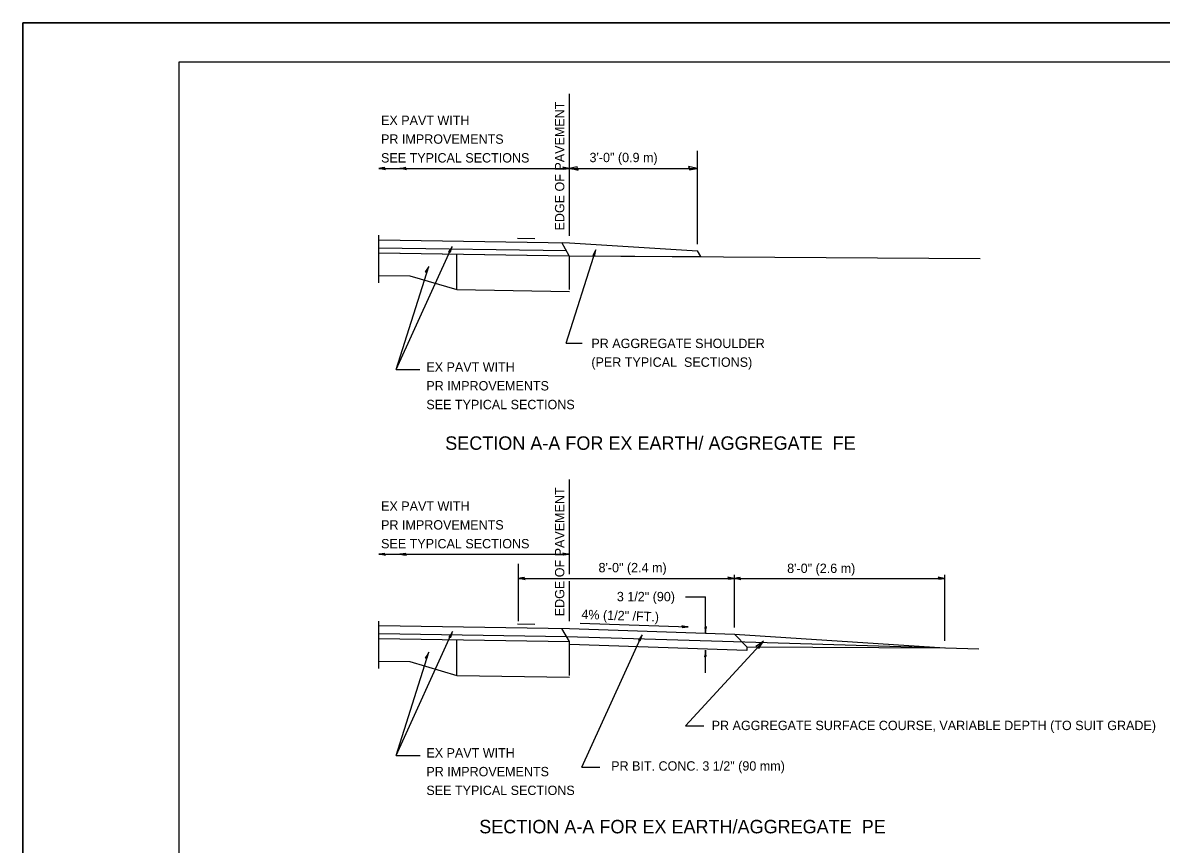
# Model space of a CAD drawing. Extents: x 70383 to 72423, y 70343 to 70783.
# Drawn here: x 70382.6 to 70674.1, y 70572.8 to 70783.1 of the extents above; entities that cross this region are included whole.
import ezdxf

# ---------------------------------------------------------------- set-up
doc = ezdxf.new("R2010")
doc.units = 0
for name, color, linetype in [('Design_EX_Roadway Dimensions', 7, 'Continuous'), ('Design_EX_Roadway Notes', 7, 'Continuous'), ('Level 48', 7, 'Continuous'), ('Sheets_50 Reference Boundary', 7, 'Continuous'), ('Sheets_General Details', 7, 'Continuous'), ('Sheets_Printer Plotting Border', 7, 'Continuous'), ('Topo_EOP', 7, 'Continuous'), ('Topo_Sidewalk', 7, 'Continuous')]:
    doc.layers.add(name, color=color, linetype=linetype)

msp = doc.modelspace()

# ---------------------------------------------------------------- linework, layer by layer
at = {"layer": 'Design_EX_Roadway Dimensions'}
for p, q in [((70522.59, 70728.54), (70522.59, 70764.94)), ((70555.4, 70726.42), (70555.4, 70750.34)), ((70473.81, 70745.85), (70522.59, 70745.85)), ((70522.59, 70745.85), (70555.4, 70745.85)), ((70522.59, 70641.95), (70522.59, 70666.18)), ((70473.82, 70647.08), (70522.6, 70647.08)), ((70509.58, 70629.93), (70509.58, 70644.64)), ((70509.58, 70640.89), (70564.84, 70640.89)), ((70564.84, 70628.29), (70564.84, 70641.79)), ((70564.84, 70640.89), (70618.71, 70640.89)), ((70618.71, 70624.87), (70618.71, 70641.79)), ((70522.6, 70629.93), (70522.6, 70640.21)), ((70552.35, 70636.18), (70557.46, 70636.18)), ((70557.46, 70626.85), (70557.46, 70636.18)), ((70525.39, 70629.4), (70553.03, 70628.45)), ((70557.46, 70616.7), (70557.46, 70622.47))]:
    msp.add_line(p, q, dxfattribs=at)
for points in [[(70475.34, 70745.83), (70475.29, 70746.06), (70474.64, 70745.96), (70473.81, 70745.85), (70474.7, 70745.73), (70475.48, 70745.59), (70475.34, 70745.83), (70475.27, 70745.98), (70474.37, 70745.85), (70475.36, 70745.68), (70475.21, 70745.87), (70474.8, 70745.84), (70475.2, 70745.78)], [(70480.74, 70745.8), (70480.68, 70746.03), (70480.04, 70745.93), (70479.21, 70745.82), (70480.09, 70745.7), (70480.87, 70745.57), (70480.74, 70745.8), (70480.67, 70745.95), (70479.77, 70745.82), (70480.75, 70745.65), (70480.61, 70745.85), (70480.19, 70745.82), (70480.59, 70745.76)], [(70521.06, 70745.87), (70521.11, 70745.64), (70521.75, 70745.74), (70522.59, 70745.85), (70521.7, 70745.97), (70520.92, 70746.11), (70521.06, 70745.87), (70521.12, 70745.72), (70522.03, 70745.85), (70521.04, 70746.02), (70521.18, 70745.83), (70521.6, 70745.86), (70521.2, 70745.92)], [(70475.35, 70647.06), (70475.3, 70647.29), (70474.65, 70647.19), (70473.82, 70647.08), (70474.71, 70646.96), (70475.49, 70646.82), (70475.35, 70647.06), (70475.29, 70647.21), (70474.38, 70647.08), (70475.37, 70646.91), (70475.22, 70647.1), (70474.81, 70647.08), (70475.21, 70647.01)], [(70480.75, 70647.04), (70480.7, 70647.26), (70480.05, 70647.17), (70479.22, 70647.06), (70480.11, 70646.93), (70480.88, 70646.8), (70480.75, 70647.04), (70480.68, 70647.19), (70479.78, 70647.06), (70480.76, 70646.88), (70480.62, 70647.08), (70480.2, 70647.05), (70480.6, 70646.99)], [(70521.07, 70647.1), (70521.12, 70646.88), (70521.76, 70646.97), (70522.6, 70647.08), (70521.71, 70647.2), (70520.93, 70647.34), (70521.07, 70647.1), (70521.14, 70646.95), (70522.04, 70647.08), (70521.05, 70647.26), (70521.2, 70647.06), (70521.61, 70647.09), (70521.21, 70647.15)], [(70511.11, 70640.86), (70511.06, 70641.09), (70510.41, 70640.99), (70509.58, 70640.89), (70510.47, 70640.76), (70511.25, 70640.63), (70511.11, 70640.86), (70511.04, 70641.01), (70510.14, 70640.88), (70511.13, 70640.71), (70510.98, 70640.9), (70510.57, 70640.88), (70510.97, 70640.82)], [(70563.31, 70640.91), (70563.36, 70640.68), (70564, 70640.78), (70564.84, 70640.89), (70563.95, 70641.01), (70563.17, 70641.15), (70563.31, 70640.91), (70563.37, 70640.76), (70564.28, 70640.89), (70563.29, 70641.07), (70563.44, 70640.87), (70563.85, 70640.9), (70563.45, 70640.96)], [(70566.37, 70640.87), (70566.31, 70641.1), (70565.67, 70641), (70564.84, 70640.89), (70565.73, 70640.77), (70566.5, 70640.63), (70566.37, 70640.87), (70566.3, 70641.02), (70565.4, 70640.89), (70566.38, 70640.72), (70566.24, 70640.91), (70565.82, 70640.88), (70566.22, 70640.82)], [(70617.18, 70640.91), (70617.23, 70640.68), (70617.88, 70640.78), (70618.71, 70640.89), (70617.82, 70641.01), (70617.04, 70641.15), (70617.18, 70640.91), (70617.24, 70640.76), (70618.15, 70640.89), (70617.16, 70641.07), (70617.31, 70640.87), (70617.72, 70640.9), (70617.32, 70640.96)], [(70551.51, 70628.52), (70551.55, 70628.29), (70552.2, 70628.37), (70553.03, 70628.45), (70552.15, 70628.6), (70551.38, 70628.76), (70551.51, 70628.52), (70551.57, 70628.37), (70552.47, 70628.47), (70551.49, 70628.67), (70551.63, 70628.47), (70552.05, 70628.49), (70551.65, 70628.56)], [(70557.48, 70628.38), (70557.25, 70628.32), (70557.35, 70627.68), (70557.46, 70626.85), (70557.58, 70627.73), (70557.72, 70628.51), (70557.48, 70628.38), (70557.33, 70628.31), (70557.46, 70627.4), (70557.63, 70628.39), (70557.44, 70628.24), (70557.46, 70627.83), (70557.52, 70628.23)], [(70557.44, 70620.94), (70557.66, 70620.99), (70557.57, 70621.64), (70557.46, 70622.47), (70557.34, 70621.58), (70557.2, 70620.81), (70557.44, 70620.94), (70557.59, 70621.01), (70557.46, 70621.91), (70557.28, 70620.93), (70557.48, 70621.07), (70557.45, 70621.49), (70557.39, 70621.09)]]:
    msp.add_lwpolyline(points, dxfattribs=at)
for points in [[(70524.87, 70745.37), (70524.68, 70745.81), (70524.61, 70746.23), (70523.73, 70746.05), (70522.59, 70745.85), (70523.8, 70745.63)], [(70553.11, 70746.33), (70553.3, 70745.89), (70553.37, 70745.47), (70554.26, 70745.65), (70555.4, 70745.85), (70554.18, 70746.07)]]:
    msp.add_lwpolyline(points, close=True, dxfattribs=at)
at = {"layer": 'Design_EX_Roadway Notes'}
for p, q in [((70478.23, 70694.32), (70492.62, 70725.88)), ((70521.77, 70701.12), (70529.36, 70725.03)), ((70478.23, 70694.32), (70486.62, 70720.73)), ((70521.77, 70701.12), (70525.84, 70701.12)), ((70478.23, 70694.32), (70484.35, 70694.32)), ((70478.25, 70595.55), (70492.7, 70627.26)), ((70525.78, 70592.55), (70541.23, 70626.45)), ((70552.35, 70603.15), (70572.28, 70624.77)), ((70478.25, 70595.55), (70486.63, 70621.96)), ((70552.35, 70603.15), (70557.06, 70603.15)), ((70478.25, 70595.55), (70484.36, 70595.55)), ((70525.78, 70592.55), (70530.38, 70592.55))]:
    msp.add_line(p, q, dxfattribs=at)
for points in [[(70491.96, 70724.49), (70492.19, 70724.45), (70492.37, 70725.07), (70492.62, 70725.88), (70492.14, 70725.12), (70491.69, 70724.47), (70491.96, 70724.49), (70492.13, 70724.49), (70492.39, 70725.37), (70491.82, 70724.54), (70492.06, 70724.59), (70492.21, 70724.98), (70491.99, 70724.64)], [(70528.88, 70723.58), (70529.11, 70723.56), (70529.21, 70724.21), (70529.36, 70725.03), (70528.98, 70724.22), (70528.61, 70723.52), (70528.88, 70723.58), (70529.04, 70723.6), (70529.19, 70724.5), (70528.73, 70723.61), (70528.96, 70723.69), (70529.06, 70724.1), (70528.88, 70723.73)], [(70485.96, 70719.34), (70486.19, 70719.29), (70486.37, 70719.93), (70486.62, 70720.73), (70486.14, 70719.97), (70485.69, 70719.32), (70485.96, 70719.34), (70486.13, 70719.34), (70486.38, 70720.22), (70485.82, 70719.39), (70486.05, 70719.45), (70486.2, 70719.83), (70485.98, 70719.49)], [(70492.04, 70625.87), (70492.27, 70625.83), (70492.45, 70626.46), (70492.7, 70627.26), (70492.22, 70626.5), (70491.77, 70625.85), (70492.04, 70625.87), (70492.21, 70625.87), (70492.47, 70626.75), (70491.9, 70625.92), (70492.14, 70625.98), (70492.29, 70626.36), (70492.07, 70626.03)], [(70540.58, 70625.07), (70540.8, 70625.02), (70540.98, 70625.65), (70541.23, 70626.45), (70540.75, 70625.7), (70540.3, 70625.04), (70540.58, 70625.07), (70540.74, 70625.07), (70541, 70625.94), (70540.43, 70625.12), (70540.67, 70625.17), (70540.82, 70625.56), (70540.6, 70625.22)], [(70485.97, 70620.58), (70486.2, 70620.53), (70486.38, 70621.16), (70486.63, 70621.96), (70486.15, 70621.2), (70485.7, 70620.55), (70485.97, 70620.58), (70486.14, 70620.58), (70486.39, 70621.45), (70485.83, 70620.62), (70486.07, 70620.68), (70486.21, 70621.07), (70485.99, 70620.73)]]:
    msp.add_lwpolyline(points, dxfattribs=at)
msp.add_lwpolyline([(70570.38, 70623.41), (70570.83, 70623.25), (70571.19, 70623.02), (70571.65, 70623.79), (70572.28, 70624.77), (70571.29, 70624.02)], close=True, dxfattribs=at)
at = {"layer": 'Level 48'}
msp.add_lwpolyline([(70382.65, 70783.12), (71062.65, 70783.12), (71062.65, 70343.12), (70382.65, 70343.12)], close=True, dxfattribs=at)
at = {"layer": 'Sheets_50 Reference Boundary'}
msp.add_lwpolyline([(70422.65, 70773.11), (71052.65, 70773.11), (71052.65, 70373.12), (70422.65, 70373.12)], close=True, dxfattribs=at)
at = {"layer": 'Sheets_General Details'}
for p, q in [((70382.65, 70783.12), (70382.65, 70343.12)), ((71062.65, 70783.12), (70382.65, 70783.12))]:
    msp.add_line(p, q, dxfattribs=at)
msp.add_lwpolyline([(70422.65, 70773.12), (71052.65, 70773.12), (71052.65, 70353.12), (70422.65, 70353.12)], close=True, dxfattribs=at)
at = {"layer": 'Sheets_Printer Plotting Border'}
msp.add_lwpolyline([(70382.65, 70343.12), (71062.65, 70343.12), (71062.65, 70783.12), (70382.65, 70783.12)], close=True, dxfattribs=at)
at = {"layer": 'Topo_EOP'}
for p, q in [((70473.81, 70716.53), (70473.81, 70728.72)), ((70473.81, 70727.57), (70522.6, 70726.81)), ((70473.81, 70725.53), (70521.83, 70724.78)), ((70509.29, 70727.98), (70513.76, 70727.91)), ((70522.57, 70723.49), (70520.64, 70726.84)), ((70522.6, 70726.81), (70555.4, 70724.7)), ((70473.79, 70724.26), (70522.57, 70723.49)), ((70522.57, 70723.49), (70556.23, 70723.26)), ((70556.23, 70723.26), (70555.4, 70724.7)), ((70522.59, 70721.13), (70522.59, 70721.13)), ((70473.81, 70617.77), (70473.81, 70629.95)), ((70509.31, 70629.22), (70513.77, 70629.15)), ((70473.81, 70628.81), (70522.6, 70628.04)), ((70473.81, 70626.77), (70521.84, 70626.01)), ((70522.59, 70624.72), (70520.65, 70628.07)), ((70564.84, 70626.59), (70568.05, 70623.37)), ((70564.84, 70626.59), (70618.71, 70623.13)), ((70473.79, 70625.49), (70522.57, 70624.73)), ((70568.05, 70623.37), (70618.71, 70623.13))]:
    msp.add_line(p, q, dxfattribs=at)
msp.add_lwpolyline([(70522.6, 70628.04), (70564.84, 70626.59), (70568.05, 70623.37), (70568.05, 70622.38), (70522.62, 70623.97), (70522.61, 70624.72)], dxfattribs=at)
at = {"layer": 'Topo_Sidewalk'}
for p, q in [((70473.81, 70724.26), (70522.59, 70723.49)), ((70493.76, 70714.82), (70493.76, 70723.92)), ((70522.59, 70723.49), (70627.76, 70722.79)), ((70522.59, 70714.82), (70522.59, 70723.49)), ((70473.81, 70718.45), (70481.73, 70718.32)), ((70481.73, 70718.32), (70493.76, 70714.82)), ((70493.76, 70714.82), (70522.59, 70714.36)), ((70493.76, 70616.05), (70493.76, 70625.16)), ((70521.84, 70626.01), (70627.46, 70622.87)), ((70522.59, 70616.05), (70522.59, 70624.72)), ((70473.81, 70619.69), (70481.73, 70619.56)), ((70481.73, 70619.56), (70493.76, 70616.05)), ((70493.76, 70616.05), (70522.59, 70615.6))]:
    msp.add_line(p, q, dxfattribs=at)

# ---------------------------------------------------------------- texts
at = {"layer": 'Design_EX_Roadway Dimensions'}
for s, p in [('EX PAVT WITH', (70474.38, 70756.94)), ('PR IMPROVEMENTS', (70474.38, 70752.14)), ('SEE TYPICAL SECTIONS', (70474.38, 70747.34)), ('3\'-0" (0.9 m)', (70527.75, 70747.43)), ('EX PAVT WITH', (70474.39, 70658.18)), ('PR IMPROVEMENTS', (70474.39, 70653.38)), ('SEE TYPICAL SECTIONS', (70474.39, 70648.57)), ('8\'-0" (2.4 m)', (70530.06, 70642.44)), ('8\'-0" (2.6 m)', (70578.36, 70642.26)), ('3 1/2" (90) ', (70534.76, 70635.02))]:
    msp.add_text(s, height=2.4, dxfattribs=at).set_placement(p)
msp.add_text('4% (1/2" /FT.)', height=2.4, rotation=358.0212, dxfattribs=at).set_placement((70525.65, 70630.51))
at = {"layer": 'Design_EX_Roadway Notes'}
for p in [(70521.31, 70729.94), (70521.31, 70631.18)]:
    msp.add_text('EDGE OF PAVEMENT', height=2.4, rotation=90, dxfattribs=at).set_placement(p)
for s, p in [('PR AGGREGATE SHOULDER', (70528.23, 70699.84)), ('EX PAVT WITH', (70485.98, 70693.79)), ('(PER TYPICAL  SECTIONS)', (70528.23, 70695.04)), ('PR IMPROVEMENTS', (70485.98, 70688.99)), ('SEE TYPICAL SECTIONS', (70485.98, 70684.19)), ('PR AGGREGATE SURFACE COURSE, VARIABLE DEPTH (TO SUIT GRADE)', (70559.03, 70602.04)), ('EX PAVT WITH', (70485.99, 70595.02)), ('PR BIT. CONC. 3 1/2" (90 mm) ', (70533.3, 70591.66)), ('PR IMPROVEMENTS', (70485.99, 70590.22)), ('SEE TYPICAL SECTIONS', (70485.99, 70585.42))]:
    msp.add_text(s, height=2.4, dxfattribs=at).set_placement(p)
at = {"layer": 'Sheets_General Details'}
for s, p in [('SECTION A-A FOR EX EARTH/ AGGREGATE  FE', (70490.81, 70673.79)), ('SECTION A-A FOR EX EARTH/AGGREGATE  PE', (70499.53, 70575.61))]:
    msp.add_text(s, height=3.45, dxfattribs=at).set_placement(p)

doc.saveas('drawing.dxf')
